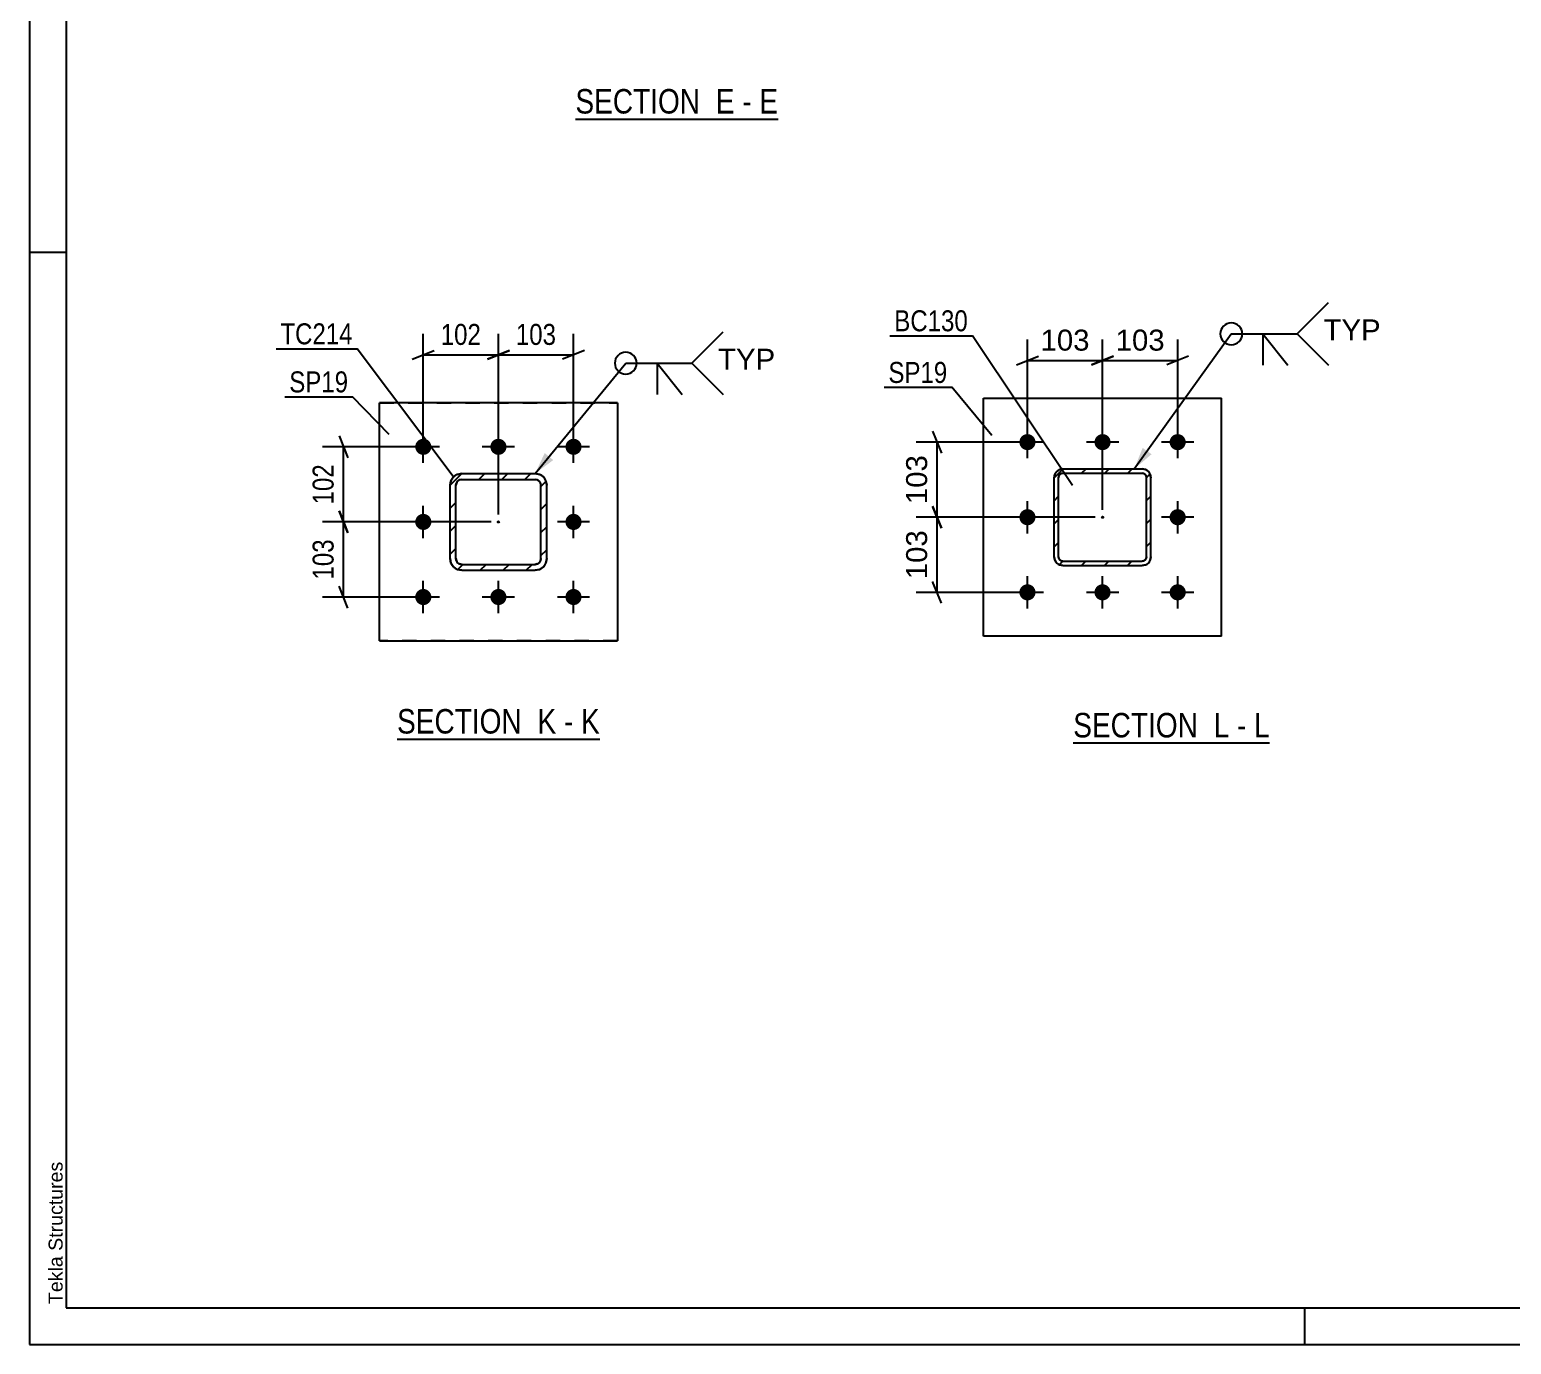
# Model space of a CAD drawing. Header units: millimetres. Extents: x 0 to 594, y 0 to 420.
# Drawn here: x 0 to 202.2, y 0 to 179.4 of the extents above; entities that cross this region are included whole.
import ezdxf

# ---------------------------------------------------------------- set-up
doc = ezdxf.new("R2010")
doc.units = ezdxf.units.MM
doc.linetypes.add('DXK_LINE_DOT2', pattern=[3.9198, 1.9599, -1.9599])
doc.linetypes.add('DXK_LINE_DOT3', pattern=[5.9187, 2.979, -0.9799, 0.9799, -0.9799])
doc.styles.add('Arial', font='ARIAL.TTF', dxfattribs={"height": 0.2})
doc.styles.add('Arial Narrow', font='ARIALN.TTF', dxfattribs={"height": 0.2})

# ---------------------------------------------------------------- blocks, each defined once
blk = doc.blocks.new('Unknown-761555563-1133')
at = {"color": 5, "linetype": 'Continuous'}
for p, q in [((0, 420), (0, 0)), ((5, 415), (5, 5)), ((5, 149), (0, 149)), ((5, 5), (589, 5)), ((174, 0), (174, 5)), ((0, 0), (594, 0))]:
    blk.add_line(p, q, dxfattribs=at)
at = {"color": 174, "linetype": 'Continuous', "style": 'Arial'}
blk.add_text('Tekla Structures', height=1.9102, rotation=90, dxfattribs=at).set_placement((4.5, 5.5))
blk = doc.blocks.new('Unknown-761555563-11 - 5345')
at = {"color": 6, "linetype": 'Continuous'}
blk.add_line((142.41, 82.09), (169.21, 82.09), dxfattribs=at)
at = {"color": 0, "linetype": 'Continuous'}
for points in [[(160.52, 82.84), (160.52, 86.34), (142.41, 86.34), (142.41, 82.84)], [(163.7, 82.84), (163.7, 86.34), (161.57, 86.34), (161.57, 82.84)], [(166.03, 82.84), (166.03, 86.34), (164.75, 86.34), (164.75, 82.84)], [(169.21, 82.84), (169.21, 86.34), (167.08, 86.34), (167.08, 82.84)]]:
    blk.add_wipeout(points, dxfattribs=at)
at = {"color": 7, "linetype": 'Continuous', "style": 'Arial Narrow'}
for s, p in [('SECTION ', (142.41, 82.84)), ('L', (161.57, 82.84)), ('L', (167.08, 82.84)), ('-', (164.75, 82.84))]:
    blk.add_text(s, height=3.34, dxfattribs=at).set_placement(p)
blk = doc.blocks.new('Unknown-761555563-15 - 3482')
at = {"color": 6, "linetype": 'Continuous'}
blk.add_line((74.48, 167.24), (102.13, 167.24), dxfattribs=at)
at = {"color": 0, "linetype": 'Continuous'}
for points in [[(92.59, 167.99), (92.59, 171.49), (74.48, 171.49), (74.48, 167.99)], [(96.2, 167.99), (96.2, 171.49), (93.64, 171.49), (93.64, 167.99)], [(98.52, 167.99), (98.52, 171.49), (97.25, 171.49), (97.25, 167.99)], [(102.13, 167.99), (102.13, 171.49), (99.57, 171.49), (99.57, 167.99)]]:
    blk.add_wipeout(points, dxfattribs=at)
at = {"color": 7, "linetype": 'Continuous', "style": 'Arial Narrow'}
for s, p in [('SECTION ', (74.48, 167.99)), ('E', (93.64, 167.99)), ('E', (99.57, 167.99)), ('-', (97.25, 167.99))]:
    blk.add_text(s, height=3.34, dxfattribs=at).set_placement(p)
blk = doc.blocks.new('Unknown-761555563-31 - 2564')
at = {"color": 6, "linetype": 'Continuous'}
blk.add_line((50.14, 82.62), (77.79, 82.62), dxfattribs=at)
at = {"color": 0, "linetype": 'Continuous'}
for points in [[(68.25, 83.37), (68.25, 86.87), (50.14, 86.87), (50.14, 83.37)], [(71.86, 83.37), (71.86, 86.87), (69.3, 86.87), (69.3, 83.37)], [(74.18, 83.37), (74.18, 86.87), (72.91, 86.87), (72.91, 83.37)], [(77.79, 83.37), (77.79, 86.87), (75.23, 86.87), (75.23, 83.37)]]:
    blk.add_wipeout(points, dxfattribs=at)
at = {"color": 7, "linetype": 'Continuous', "style": 'Arial Narrow'}
for s, p in [('SECTION ', (50.14, 83.37)), ('K', (69.3, 83.37)), ('K', (75.23, 83.37)), ('-', (72.91, 83.37))]:
    blk.add_text(s, height=3.34, dxfattribs=at).set_placement(p)
blk = doc.blocks.new('Part-761555563-5370 - 5345')
at = {"linetype": 'Continuous'}
h = blk.add_hatch(dxfattribs=at)
h.set_pattern_fill('', scale=0.7, style=0, pattern_type=0)
h.set_pattern_definition([(45, (141.0098, 119.4863), (-1.57154, 1.57154), [])])
h.paths.add_polyline_path([(151.81, 119.49), (141.01, 119.49), (140.55, 119.39), (140.16, 119.13), (139.9, 118.75), (139.81, 118.29), (139.81, 107.49), (139.9, 107.03), (140.16, 106.64), (140.55, 106.38), (141.01, 106.29), (151.81, 106.29), (152.27, 106.38), (152.66, 106.64), (152.92, 107.03), (153.01, 107.49), (153.01, 118.29), (152.92, 118.75), (152.66, 119.13), (152.27, 119.39)])
h.paths.add_polyline_path([(152.36, 118.52), (152.41, 118.29), (152.41, 107.49), (152.36, 107.26), (152.23, 107.06), (152.04, 106.93), (151.81, 106.89), (141.01, 106.89), (140.78, 106.93), (140.59, 107.06), (140.46, 107.26), (140.41, 107.49), (140.41, 118.29), (140.46, 118.52), (140.59, 118.71), (140.78, 118.84), (141.01, 118.89), (151.81, 118.89), (152.04, 118.84), (152.23, 118.71)])
blk.add_hatch(color=246, dxfattribs=at).paths.add_polyline_path([(146.41, 112.79, -1), (146.41, 112.99, -1)])
at = {"color": 7, "linetype": 'DXK_LINE_DOT2'}
for p, q in [((140.55, 119.39), (141.01, 119.49)), ((141.01, 119.49), (151.81, 119.49)), ((151.81, 119.49), (152.27, 119.39)), ((139.81, 118.29), (139.9, 118.75)), ((139.81, 107.49), (139.81, 118.29)), ((140.46, 118.52), (140.41, 118.29)), ((140.41, 107.49), (140.41, 118.29)), ((140.59, 118.71), (140.46, 118.52)), ((140.78, 118.84), (140.59, 118.71)), ((141.01, 118.89), (140.78, 118.84)), ((141.01, 118.89), (151.81, 118.89)), ((152.04, 118.84), (151.81, 118.89)), ((152.23, 118.71), (152.04, 118.84)), ((152.36, 118.52), (152.23, 118.71)), ((152.41, 118.29), (152.36, 118.52)), ((152.41, 107.49), (152.41, 118.29)), ((152.92, 118.75), (153.01, 118.29)), ((153.01, 107.49), (153.01, 118.29)), ((139.9, 107.03), (139.81, 107.49)), ((140.41, 107.49), (140.46, 107.26)), ((140.46, 107.26), (140.59, 107.06)), ((152.23, 107.06), (152.36, 107.26)), ((152.36, 107.26), (152.41, 107.49)), ((153.01, 107.49), (152.92, 107.03)), ((141.01, 106.29), (140.55, 106.38)), ((140.59, 107.06), (140.78, 106.93)), ((140.78, 106.93), (141.01, 106.89)), ((141.01, 106.89), (151.81, 106.89)), ((141.01, 106.29), (151.81, 106.29)), ((151.81, 106.89), (152.04, 106.93)), ((152.27, 106.38), (151.81, 106.29)), ((152.04, 106.93), (152.23, 107.06))]:
    blk.add_line(p, q, dxfattribs=at)
at = {"color": 2, "linetype": 'Continuous'}
for p, q in [((141.01, 119.49), (140.55, 119.39)), ((141.01, 119.49), (151.81, 119.49)), ((152.27, 119.39), (151.81, 119.49)), ((139.9, 118.75), (139.81, 118.29)), ((139.81, 107.49), (139.81, 118.29)), ((140.41, 118.29), (140.46, 118.52)), ((140.41, 107.49), (140.41, 118.29)), ((140.46, 118.52), (140.59, 118.71)), ((140.59, 118.71), (140.78, 118.84)), ((140.78, 118.84), (141.01, 118.89)), ((141.01, 118.89), (151.81, 118.89)), ((151.81, 118.89), (152.04, 118.84)), ((152.04, 118.84), (152.23, 118.71)), ((152.23, 118.71), (152.36, 118.52)), ((152.36, 118.52), (152.41, 118.29)), ((152.41, 107.49), (152.41, 118.29)), ((153.01, 118.29), (152.92, 118.75)), ((153.01, 107.49), (153.01, 118.29)), ((139.81, 107.49), (139.9, 107.03)), ((140.46, 107.26), (140.41, 107.49)), ((140.59, 107.06), (140.46, 107.26)), ((152.36, 107.26), (152.23, 107.06)), ((152.41, 107.49), (152.36, 107.26)), ((152.92, 107.03), (153.01, 107.49)), ((140.55, 106.38), (141.01, 106.29)), ((140.78, 106.93), (140.59, 107.06)), ((141.01, 106.89), (140.78, 106.93)), ((141.01, 106.89), (151.81, 106.89)), ((141.01, 106.29), (151.81, 106.29)), ((152.04, 106.93), (151.81, 106.89)), ((151.81, 106.29), (152.27, 106.38)), ((152.23, 107.06), (152.04, 106.93))]:
    blk.add_line(p, q, dxfattribs=at)
at = {"color": 7, "linetype": 'DXK_LINE_DOT3'}
blk.add_line((146.41, 112.89), (146.41, 112.89), dxfattribs=at)
at = {"color": 246, "linetype": 'DXK_LINE_DOT2'}
blk.add_line((146.41, 112.89), (146.41, 112.89), dxfattribs=at)
at = {"color": 246, "linetype": 'Continuous'}
blk.add_circle((146.41, 112.89), 0.1, dxfattribs=at)
at = {"color": 7, "linetype": 'DXK_LINE_DOT2'}
for centre, start, end in [((141.01, 118.29), 112.5, 157.5), ((151.81, 118.29), 22.5, 67.5), ((141.01, 107.49), 202.5, 247.5), ((151.81, 107.49), 292.5, 337.5)]:
    blk.add_arc(centre, 1.2, start, end, dxfattribs=at)
at = {"color": 2, "linetype": 'Continuous'}
for centre, start, end in [((141.01, 118.29), 112.5, 157.5), ((151.81, 118.29), 22.5, 67.5), ((141.01, 107.49), 202.5, 247.5), ((151.81, 107.49), 292.5, 337.5)]:
    blk.add_arc(centre, 1.2, start, end, dxfattribs=at)
blk = doc.blocks.new('Part-761555563-5374 - 5345')
at = {"color": 2, "linetype": 'Continuous'}
for p, q in [((130.16, 96.64), (130.16, 129.14)), ((130.16, 129.14), (162.66, 129.14)), ((162.66, 96.64), (162.66, 129.14)), ((162.66, 96.64), (130.16, 96.64))]:
    blk.add_line(p, q, dxfattribs=at)
blk = doc.blocks.new('Bolt-761555563-5447 - 5345')
at = {"linetype": 'Continuous'}
for points in [[(136.16, 122.04, -1), (136.16, 124.24, -1)], [(146.41, 122.04, -1), (146.41, 124.24, -1)], [(156.66, 122.04, -1), (156.66, 124.24, -1)], [(136.16, 111.79, -1), (136.16, 113.99, -1)], [(156.66, 111.79, -1), (156.66, 113.99, -1)], [(136.16, 101.54, -1), (136.16, 103.74, -1)], [(146.41, 101.54, -1), (146.41, 103.74, -1)], [(156.66, 101.54, -1), (156.66, 103.74, -1)]]:
    blk.add_hatch(color=1, dxfattribs=at).paths.add_polyline_path(points)
at = {"color": 1, "linetype": 'Continuous'}
for p, q in [((136.16, 120.94), (136.16, 125.34)), ((146.41, 120.94), (146.41, 125.34)), ((156.66, 120.94), (156.66, 125.34)), ((138.36, 123.14), (133.96, 123.14)), ((148.61, 123.14), (144.21, 123.14)), ((158.86, 123.14), (154.46, 123.14)), ((136.16, 110.69), (136.16, 115.09)), ((156.66, 110.69), (156.66, 115.09)), ((138.36, 112.89), (133.96, 112.89)), ((158.86, 112.89), (154.46, 112.89)), ((136.16, 100.44), (136.16, 104.84)), ((146.41, 100.44), (146.41, 104.84)), ((156.66, 100.44), (156.66, 104.84)), ((138.36, 102.64), (133.96, 102.64)), ((148.61, 102.64), (144.21, 102.64)), ((158.86, 102.64), (154.46, 102.64))]:
    blk.add_line(p, q, dxfattribs=at)
blk = doc.blocks.new('Part-761555563-2657 - 2564')
at = {"color": 2, "linetype": 'Continuous'}
for p, q in [((47.72, 96), (47.72, 128.5)), ((80.22, 128.5), (47.72, 128.5)), ((80.22, 128.5), (80.22, 96)), ((47.72, 96), (80.22, 96))]:
    blk.add_line(p, q, dxfattribs=at)
at = {"color": 7, "linetype": 'DXK_LINE_DOT2'}
for p, q in [((47.72, 128.5), (80.22, 128.5)), ((80.22, 96), (47.72, 96))]:
    blk.add_line(p, q, dxfattribs=at)
blk = doc.blocks.new('Bolt-761555563-2578 - 2564')
at = {"linetype": 'Continuous'}
for points in [[(53.72, 121.4, -1), (53.72, 123.6, -1)], [(63.97, 121.4, -1), (63.97, 123.6, -1)], [(74.22, 121.4, -1), (74.22, 123.6, -1)], [(53.72, 111.15, -1), (53.72, 113.35, -1)], [(74.22, 111.15, -1), (74.22, 113.35, -1)], [(53.72, 100.9, -1), (53.72, 103.1, -1)], [(63.97, 100.9, -1), (63.97, 103.1, -1)], [(74.22, 100.9, -1), (74.22, 103.1, -1)]]:
    blk.add_hatch(color=1, dxfattribs=at).paths.add_polyline_path(points)
at = {"color": 1, "linetype": 'Continuous'}
for p, q in [((53.72, 120.3), (53.72, 124.7)), ((63.97, 120.3), (63.97, 124.7)), ((74.22, 120.3), (74.22, 124.7)), ((55.92, 122.5), (51.52, 122.5)), ((66.17, 122.5), (61.77, 122.5)), ((76.42, 122.5), (72.02, 122.5)), ((53.72, 110.05), (53.72, 114.45)), ((74.22, 110.05), (74.22, 114.45)), ((55.92, 112.25), (51.52, 112.25)), ((76.42, 112.25), (72.02, 112.25)), ((53.72, 99.8), (53.72, 104.2)), ((63.97, 99.8), (63.97, 104.2)), ((74.22, 99.8), (74.22, 104.2)), ((55.92, 102), (51.52, 102)), ((66.17, 102), (61.77, 102)), ((76.42, 102), (72.02, 102))]:
    blk.add_line(p, q, dxfattribs=at)
blk = doc.blocks.new('Part-761555563-2663 - 2564')
at = {"linetype": 'Continuous'}
h = blk.add_hatch(dxfattribs=at)
h.set_pattern_fill('', scale=0.7, style=0, pattern_type=0)
h.set_pattern_definition([(45, (58.9656, 118.853), (-1.57154, 1.57154), [])])
h.paths.add_polyline_path([(68.97, 118.85), (58.97, 118.85), (58.35, 118.73), (57.83, 118.38), (57.49, 117.87), (57.37, 117.25), (57.37, 107.25), (57.49, 106.64), (57.83, 106.12), (58.35, 105.77), (58.97, 105.65), (68.97, 105.65), (69.58, 105.77), (70.1, 106.12), (70.44, 106.64), (70.57, 107.25), (70.57, 117.25), (70.44, 117.87), (70.1, 118.38), (69.58, 118.73)])
h.paths.add_polyline_path([(69.7, 117.56), (69.77, 117.25), (69.77, 107.25), (69.7, 106.95), (69.53, 106.69), (69.27, 106.51), (68.97, 106.45), (58.97, 106.45), (58.66, 106.51), (58.4, 106.69), (58.23, 106.95), (58.17, 107.25), (58.17, 117.25), (58.23, 117.56), (58.4, 117.82), (58.66, 117.99), (58.97, 118.05), (68.97, 118.05), (69.27, 117.99), (69.53, 117.82)])
blk.add_hatch(color=246, dxfattribs=at).paths.add_polyline_path([(63.97, 112.15, -1), (63.97, 112.35, -1)])
at = {"color": 7, "linetype": 'DXK_LINE_DOT2'}
for p, q in [((57.37, 117.25), (57.49, 117.87)), ((58.23, 117.56), (58.17, 117.25)), ((58.35, 118.73), (58.97, 118.85)), ((58.97, 118.05), (58.66, 117.99)), ((58.97, 118.85), (68.97, 118.85)), ((58.97, 118.05), (68.97, 118.05)), ((68.97, 118.85), (69.58, 118.73)), ((69.27, 117.99), (68.97, 118.05)), ((69.77, 117.25), (69.7, 117.56)), ((70.44, 117.87), (70.57, 117.25)), ((57.37, 107.25), (57.37, 117.25)), ((58.17, 107.25), (58.17, 117.25)), ((69.77, 107.25), (69.77, 117.25)), ((70.57, 107.25), (70.57, 117.25)), ((57.49, 106.64), (57.37, 107.25)), ((58.17, 107.25), (58.23, 106.95)), ((69.7, 106.95), (69.77, 107.25)), ((70.57, 107.25), (70.44, 106.64)), ((58.97, 105.65), (58.35, 105.77)), ((58.66, 106.51), (58.97, 106.45)), ((58.97, 106.45), (68.97, 106.45)), ((58.97, 105.65), (68.97, 105.65)), ((68.97, 106.45), (69.27, 106.51)), ((69.58, 105.77), (68.97, 105.65))]:
    blk.add_line(p, q, dxfattribs=at)
at = {"color": 2, "linetype": 'Continuous'}
for p, q in [((57.49, 117.87), (57.37, 117.25)), ((58.17, 117.25), (58.23, 117.56)), ((58.97, 118.85), (58.35, 118.73)), ((58.66, 117.99), (58.97, 118.05)), ((58.97, 118.85), (68.97, 118.85)), ((58.97, 118.05), (68.97, 118.05)), ((69.58, 118.73), (68.97, 118.85)), ((68.97, 118.05), (69.27, 117.99)), ((69.7, 117.56), (69.77, 117.25)), ((70.57, 117.25), (70.44, 117.87)), ((57.37, 107.25), (57.37, 117.25)), ((58.17, 107.25), (58.17, 117.25)), ((69.77, 107.25), (69.77, 117.25)), ((70.57, 107.25), (70.57, 117.25)), ((57.37, 107.25), (57.49, 106.64)), ((58.23, 106.95), (58.17, 107.25)), ((69.77, 107.25), (69.7, 106.95)), ((70.44, 106.64), (70.57, 107.25)), ((58.35, 105.77), (58.97, 105.65)), ((58.97, 106.45), (58.66, 106.51)), ((58.97, 106.45), (68.97, 106.45)), ((58.97, 105.65), (68.97, 105.65)), ((69.27, 106.51), (68.97, 106.45)), ((68.97, 105.65), (69.58, 105.77))]:
    blk.add_line(p, q, dxfattribs=at)
at = {"color": 246, "linetype": 'DXK_LINE_DOT2'}
blk.add_line((63.97, 112.25), (63.97, 112.25), dxfattribs=at)
at = {"color": 246, "linetype": 'Continuous'}
blk.add_circle((63.97, 112.25), 0.1, dxfattribs=at)
at = {"color": 7, "linetype": 'DXK_LINE_DOT2'}
for centre, radius, start, end in [((58.97, 117.25), 1.6, 112.5, 157.5), ((58.97, 117.25), 0.8, 112.5, 157.5), ((68.97, 117.25), 0.8, 22.5, 67.5), ((68.97, 117.25), 1.6, 22.5, 67.5), ((58.97, 107.25), 1.6, 202.5, 247.5), ((58.97, 107.25), 0.8, 202.5, 247.5), ((68.97, 107.25), 0.8, 292.5, 337.5), ((68.97, 107.25), 1.6, 292.5, 337.5)]:
    blk.add_arc(centre, radius, start, end, dxfattribs=at)
at = {"color": 2, "linetype": 'Continuous'}
for centre, radius, start, end in [((58.97, 117.25), 1.6, 112.5, 157.5), ((58.97, 117.25), 0.8, 112.5, 157.5), ((68.97, 117.25), 0.8, 22.5, 67.5), ((68.97, 117.25), 1.6, 22.5, 67.5), ((58.97, 107.25), 1.6, 202.5, 247.5), ((58.97, 107.25), 0.8, 202.5, 247.5), ((68.97, 107.25), 0.8, 292.5, 337.5), ((68.97, 107.25), 1.6, 292.5, 337.5)]:
    blk.add_arc(centre, radius, start, end, dxfattribs=at)
blk = doc.blocks.new('StraightDimension-761555563-9270 - 5345')
at = {"color": 7, "linetype": 'Continuous'}
for p, q in [((146.41, 113.89), (146.41, 137.13)), ((156.66, 124.14), (156.66, 137.13)), ((144.91, 133.68), (147.91, 134.88)), ((146.41, 134.28), (156.66, 134.28)), ((158.16, 134.88), (155.16, 133.68))]:
    blk.add_line(p, q, dxfattribs=at)
at = {"color": 0}
blk.add_wipeout([(155.47, 135.03), (155.47, 139.23), (147.6, 139.23), (147.6, 135.03)], dxfattribs=at)
at = {"color": 3, "style": 'Arial'}
blk.add_text('103', height=2.865, dxfattribs=at).set_placement((148.2, 135.63))
blk = doc.blocks.new('StraightDimension-761555563-9271 - 5345')
at = {"color": 7, "linetype": 'Continuous'}
for p, q in [((136.16, 124.14), (136.16, 137.13)), ((146.41, 113.89), (146.41, 137.13)), ((134.66, 133.68), (137.66, 134.88)), ((136.16, 134.28), (146.41, 134.28)), ((147.91, 134.88), (144.91, 133.68))]:
    blk.add_line(p, q, dxfattribs=at)
at = {"color": 0}
blk.add_wipeout([(145.22, 135.03), (145.22, 139.23), (137.35, 139.23), (137.35, 135.03)], dxfattribs=at)
at = {"color": 3, "style": 'Arial'}
blk.add_text('103', height=2.865, dxfattribs=at).set_placement((137.95, 135.63))
blk = doc.blocks.new('StraightDimension-761555563-9275 - 5345')
at = {"color": 7, "linetype": 'Continuous'}
for p, q in [((123.22, 124.64), (124.42, 121.64)), ((135.16, 123.14), (120.97, 123.14)), ((123.82, 112.89), (123.82, 123.14)), ((124.42, 111.39), (123.22, 114.39)), ((145.41, 112.89), (120.97, 112.89))]:
    blk.add_line(p, q, dxfattribs=at)
at = {"color": 0}
blk.add_wipeout([(123.07, 121.95), (118.87, 121.95), (118.87, 114.08), (123.07, 114.08)], dxfattribs=at)
at = {"color": 3, "style": 'Arial'}
blk.add_text('103', height=2.865, rotation=90.0002, dxfattribs=at).set_placement((122.47, 114.68))
blk = doc.blocks.new('StraightDimension-761555563-9276 - 5345')
at = {"color": 7, "linetype": 'Continuous'}
for p, q in [((123.22, 114.39), (124.42, 111.39)), ((145.41, 112.89), (120.97, 112.89)), ((123.82, 102.64), (123.82, 112.89)), ((124.42, 101.14), (123.22, 104.14)), ((135.16, 102.64), (120.97, 102.64))]:
    blk.add_line(p, q, dxfattribs=at)
at = {"color": 0}
blk.add_wipeout([(123.07, 111.7), (118.87, 111.7), (118.87, 103.83), (123.07, 103.83)], dxfattribs=at)
at = {"color": 3, "style": 'Arial'}
blk.add_text('103', height=2.865, rotation=90.0002, dxfattribs=at).set_placement((122.47, 104.43))
blk = doc.blocks.new('StraightDimension-761555563-8333 - 2564')
at = {"color": 7, "linetype": 'Continuous'}
for p, q in [((42.23, 124), (43.43, 121)), ((52.72, 122.5), (39.98, 122.5)), ((42.83, 112.25), (42.83, 122.5)), ((43.43, 110.75), (42.23, 113.75)), ((62.97, 112.25), (39.98, 112.25))]:
    blk.add_line(p, q, dxfattribs=at)
at = {"color": 0}
blk.add_wipeout([(42.08, 120.72), (37.88, 120.72), (37.88, 114.04), (42.08, 114.04)], dxfattribs=at)
at = {"color": 3, "style": 'Arial Narrow'}
blk.add_text('102', height=2.863, rotation=90.0002, dxfattribs=at).set_placement((41.48, 114.64))
blk = doc.blocks.new('StraightDimension-761555563-8327 - 2564')
at = {"color": 7, "linetype": 'Continuous'}
for p, q in [((53.72, 123.5), (53.72, 137.91)), ((63.97, 113.25), (63.97, 137.91)), ((52.22, 134.46), (55.22, 135.66)), ((65.47, 135.66), (62.47, 134.46)), ((53.72, 135.06), (63.97, 135.06))]:
    blk.add_line(p, q, dxfattribs=at)
at = {"color": 0}
blk.add_wipeout([(62.18, 135.81), (62.18, 140.01), (55.5, 140.01), (55.5, 135.81)], dxfattribs=at)
at = {"color": 3, "style": 'Arial Narrow'}
blk.add_text('102', height=2.863, dxfattribs=at).set_placement((56.1, 136.41))
blk = doc.blocks.new('StraightDimension-761555563-8329 - 2564')
at = {"color": 7, "linetype": 'Continuous'}
for p, q in [((63.97, 113.25), (63.97, 137.91)), ((74.22, 123.5), (74.22, 137.91)), ((62.47, 134.46), (65.47, 135.66)), ((75.72, 135.66), (72.72, 134.46)), ((63.97, 135.06), (74.22, 135.06))]:
    blk.add_line(p, q, dxfattribs=at)
at = {"color": 0}
blk.add_wipeout([(72.43, 135.81), (72.43, 140.01), (65.75, 140.01), (65.75, 135.81)], dxfattribs=at)
at = {"color": 3, "style": 'Arial Narrow'}
blk.add_text('103', height=2.863, dxfattribs=at).set_placement((66.35, 136.41))
blk = doc.blocks.new('StraightDimension-761555563-8331 - 2564')
at = {"color": 7, "linetype": 'Continuous'}
for p, q in [((42.23, 113.75), (43.43, 110.75)), ((62.97, 112.25), (39.98, 112.25)), ((42.83, 102), (42.83, 112.25)), ((43.43, 100.5), (42.23, 103.5)), ((52.72, 102), (39.98, 102))]:
    blk.add_line(p, q, dxfattribs=at)
at = {"color": 0}
blk.add_wipeout([(42.08, 110.47), (37.88, 110.47), (37.88, 103.79), (42.08, 103.79)], dxfattribs=at)
at = {"color": 3, "style": 'Arial Narrow'}
blk.add_text('103', height=2.863, rotation=90.0002, dxfattribs=at).set_placement((41.48, 104.39))
blk = doc.blocks.new('Mark-761555563-5599 - 5345')
at = {"color": 0}
blk.add_wipeout([(128.04, 138.27), (128.04, 141.27), (117.99, 141.27), (117.99, 138.27)], dxfattribs=at)
blk.add_wipeout([(128.04, 138.27), (128.04, 141.27), (117.99, 141.27), (117.99, 138.27)], dxfattribs=at)
at = {"color": 30, "linetype": 'Continuous'}
for p in [(117.39, 137.67), (142.33, 117.24)]:
    blk.add_line(p, (128.64, 137.67), dxfattribs=at)
at = {"color": 3, "style": 'Arial Narrow'}
blk.add_text('BC130', height=2.863, dxfattribs=at).set_placement((117.99, 138.27))
blk = doc.blocks.new('Mark-761555563-5602 - 5345')
at = {"color": 0}
blk.add_wipeout([(125.23, 131.22), (125.23, 134.22), (117.19, 134.22), (117.19, 131.22)], dxfattribs=at)
blk.add_wipeout([(125.23, 131.22), (125.23, 134.22), (117.19, 134.22), (117.19, 131.22)], dxfattribs=at)
at = {"color": 30, "linetype": 'Continuous'}
for p in [(116.59, 130.62), (131.31, 124.03)]:
    blk.add_line(p, (125.83, 130.62), dxfattribs=at)
at = {"color": 3, "style": 'Arial Narrow'}
blk.add_text('SP19', height=2.863, dxfattribs=at).set_placement((117.19, 131.22))
blk = doc.blocks.new('WeldMark-761555563-5616 - 5345')
at = {"linetype": 'Continuous'}
blk.add_hatch(color=30, dxfattribs=at).paths.add_polyline_path([(153.1, 121.49), (150.74, 119.49), (151.88, 122.36)])
at = {"color": 30, "linetype": 'Continuous'}
for p, q in [((150.74, 119.49), (163.97, 137.92)), ((163.97, 137.92), (172.97, 137.92))]:
    blk.add_line(p, q, dxfattribs=at)
at = {"color": 3, "linetype": 'Continuous'}
for q in [(171.68, 133.63), (168.26, 133.63)]:
    blk.add_line((168.26, 137.92), q, dxfattribs=at)
for start, end in [(90, 270), (270, 90)]:
    blk.add_arc((163.97, 137.92), 1.5, start, end, dxfattribs=at)
at = {"color": 0, "linetype": 'Continuous'}
blk.add_wipeout([(184.34, 137.02), (184.34, 140.02), (176.57, 140.02), (176.57, 137.02)], dxfattribs=at)
blk.add_wipeout([(184.34, 137.02), (184.34, 140.02), (176.57, 140.02), (176.57, 137.02)], dxfattribs=at)
at = {"color": 3, "linetype": 'Continuous'}
for q in [(177.26, 142.2), (177.26, 133.63)]:
    blk.add_line((172.97, 137.92), q, dxfattribs=at)
at = {"color": 3, "linetype": 'Continuous', "style": 'Arial'}
blk.add_text('TYP', height=2.865, dxfattribs=at).set_placement((176.57, 137.02))
blk = doc.blocks.new('Mark-761555563-2653 - 2564')
at = {"color": 0}
blk.add_wipeout([(43.47, 129.93), (43.47, 132.93), (35.43, 132.93), (35.43, 129.93)], dxfattribs=at)
blk.add_wipeout([(43.47, 129.93), (43.47, 132.93), (35.43, 132.93), (35.43, 129.93)], dxfattribs=at)
at = {"color": 30, "linetype": 'Continuous'}
for p in [(34.83, 129.33), (49.07, 124.18)]:
    blk.add_line(p, (44.07, 129.33), dxfattribs=at)
at = {"color": 3, "style": 'Arial Narrow'}
blk.add_text('SP19', height=2.863, dxfattribs=at).set_placement((35.43, 129.93))
blk = doc.blocks.new('WeldMark-761555563-2691 - 2564')
at = {"linetype": 'Continuous'}
blk.add_hatch(color=30, dxfattribs=at).paths.add_polyline_path([(71.45, 120.69), (68.97, 118.85), (70.29, 121.65)])
at = {"color": 30, "linetype": 'Continuous'}
for p, q in [((68.97, 118.85), (81.35, 133.92)), ((81.35, 133.92), (90.35, 133.92))]:
    blk.add_line(p, q, dxfattribs=at)
at = {"color": 3, "linetype": 'Continuous'}
for q in [(89.06, 129.63), (85.63, 129.63)]:
    blk.add_line((85.63, 133.92), q, dxfattribs=at)
for start, end in [(90, 270), (270, 90)]:
    blk.add_arc((81.35, 133.92), 1.5, start, end, dxfattribs=at)
at = {"color": 0, "linetype": 'Continuous'}
blk.add_wipeout([(101.72, 133.02), (101.72, 136.02), (93.95, 136.02), (93.95, 133.02)], dxfattribs=at)
blk.add_wipeout([(101.72, 133.02), (101.72, 136.02), (93.95, 136.02), (93.95, 133.02)], dxfattribs=at)
at = {"color": 3, "linetype": 'Continuous'}
for q in [(94.63, 138.2), (94.63, 129.63)]:
    blk.add_line((90.35, 133.92), q, dxfattribs=at)
at = {"color": 3, "linetype": 'Continuous', "style": 'Arial'}
blk.add_text('TYP', height=2.865, dxfattribs=at).set_placement((93.95, 133.02))
blk = doc.blocks.new('Mark-761555563-2659 - 2564')
at = {"color": 0}
blk.add_wipeout([(44.09, 136.49), (44.09, 139.49), (34.22, 139.49), (34.22, 136.49)], dxfattribs=at)
blk.add_wipeout([(44.09, 136.49), (44.09, 139.49), (34.22, 139.49), (34.22, 136.49)], dxfattribs=at)
at = {"color": 30, "linetype": 'Continuous'}
for p in [(33.62, 135.89), (57.79, 118.43)]:
    blk.add_line(p, (44.69, 135.89), dxfattribs=at)
at = {"color": 3, "style": 'Arial Narrow'}
blk.add_text('TC214', height=2.863, dxfattribs=at).set_placement((34.22, 136.49))

msp = doc.modelspace()

# ---------------------------------------------------------------- block references
for name in ['Unknown-761555563-1133', 'Part-761555563-2657 - 2564', 'Part-761555563-5374 - 5345', 'Bolt-761555563-2578 - 2564', 'Bolt-761555563-5447 - 5345', 'Part-761555563-5370 - 5345', 'Part-761555563-2663 - 2564']:
    msp.add_blockref(name, (0, 0))

# ---------------------------------------------------------------- next in the draw order: block references
for name in ['Unknown-761555563-15 - 3482', 'StraightDimension-761555563-9270 - 5345', 'StraightDimension-761555563-8333 - 2564', 'Unknown-761555563-31 - 2564', 'Unknown-761555563-11 - 5345']:
    msp.add_blockref(name, (0, 0))

# ---------------------------------------------------------------- next in the draw order: block references
for name in ['WeldMark-761555563-5616 - 5345', 'StraightDimension-761555563-8327 - 2564', 'StraightDimension-761555563-9271 - 5345', 'Mark-761555563-2653 - 2564']:
    msp.add_blockref(name, (0, 0))

# ---------------------------------------------------------------- next in the draw order: block references
for name in ['StraightDimension-761555563-8329 - 2564', 'Mark-761555563-2659 - 2564', 'StraightDimension-761555563-9275 - 5345']:
    msp.add_blockref(name, (0, 0))

# ---------------------------------------------------------------- next in the draw order: block references
for name in ['Mark-761555563-5599 - 5345', 'WeldMark-761555563-2691 - 2564', 'StraightDimension-761555563-8331 - 2564', 'StraightDimension-761555563-9276 - 5345']:
    msp.add_blockref(name, (0, 0))

# ---------------------------------------------------------------- next in the draw order: block references
msp.add_blockref('Mark-761555563-5602 - 5345', (0, 0))

doc.saveas('drawing.dxf')
